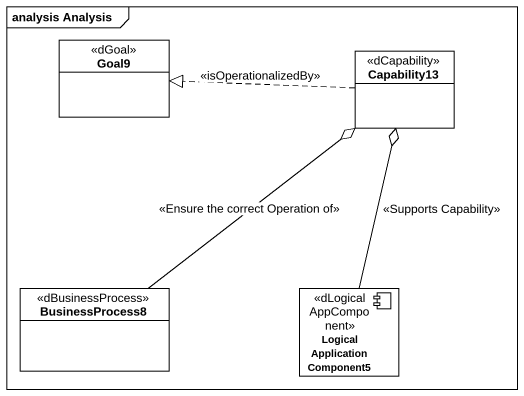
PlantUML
@startuml
mainframe analysis Analysis
allowmixing
hide circle
hide empty members
class Goal9 <<dGoal>>
class Capability13 <<dCapability>>
class BusinessProcess8 <<dBusinessProcess>>
component "Logical Application Component5" as Logical_Application <<dLogicalAppComponent>>
Capability13 .left.|> Goal9 : <<isOperationalizedBy>>
BusinessProcess8 -up-o Capability13 : <<Ensure the correct Operation of>>
Logical_Application -up-o Capability13 : <<Supports Capability>>
@enduml
